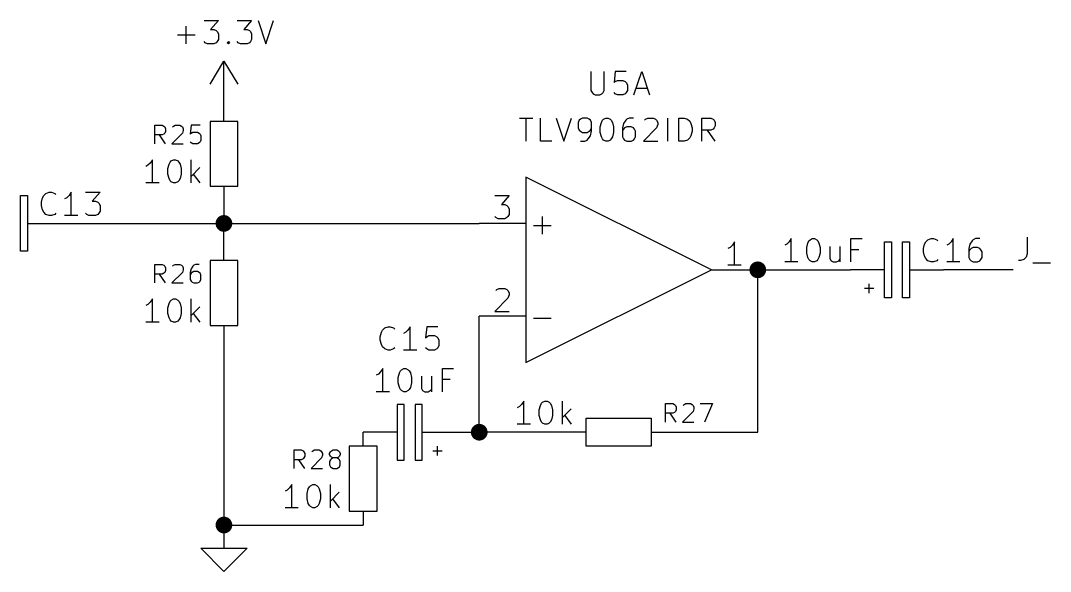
# Model space of a CAD drawing. Header units: inches. Extents: x 0.4 to 16.1, y -11.3 to -0.4.
# Drawn here: x 9.562 to 11.78, y -9.75 to -8.563 of the extents above; entities that cross this region are included whole.
import ezdxf

# ---------------------------------------------------------------- set-up
doc = ezdxf.new("R2010")
doc.units = ezdxf.units.IN
doc.header["$MEASUREMENT"] = 0
for name, color, linetype in [('GREENSIXTYFIVE', 129, 'CONTINUOUS'), ('LIGHTGREEN', 92, 'CONTINUOUS'), ('LIGHTRED', 12, 'CONTINUOUS'), ('RED', 14, 'CONTINUOUS'), ('REDSIX', 19, 'CONTINUOUS'), ('WHITE', 250, 'CONTINUOUS')]:
    doc.layers.add(name, color=color, linetype=linetype)

msp = doc.modelspace()

# ---------------------------------------------------------------- linework, layer by layer
at = {"layer": 'GREENSIXTYFIVE', "linetype": 'CONTINUOUS'}
for p, q in [((9.919, -8.6128), (9.919, -8.5747)), ((9.919, -8.6128), (9.919, -8.5747)), ((9.9571, -8.5628), (9.9881, -8.5628)), ((9.9571, -8.5628), (9.9881, -8.5628)), ((9.9881, -8.5628), (9.9714, -8.5819)), ((9.9881, -8.5628), (9.9714, -8.5819)), ((9.9714, -8.5819), (9.9786, -8.5819)), ((9.9714, -8.5819), (9.9786, -8.5819)), ((9.9786, -8.5819), (9.9833, -8.5842)), ((9.9786, -8.5819), (9.9833, -8.5842)), ((9.9833, -8.5842), (9.9857, -8.5866)), ((9.9833, -8.5842), (9.9857, -8.5866)), ((10.0286, -8.5628), (10.0595, -8.5628)), ((10.0286, -8.5628), (10.0595, -8.5628)), ((10.0595, -8.5628), (10.0429, -8.5819)), ((10.0595, -8.5628), (10.0429, -8.5819)), ((10.0429, -8.5819), (10.05, -8.5819)), ((10.0429, -8.5819), (10.05, -8.5819)), ((10.05, -8.5819), (10.0548, -8.5842)), ((10.05, -8.5819), (10.0548, -8.5842)), ((10.0548, -8.5842), (10.0571, -8.5866)), ((10.0548, -8.5842), (10.0571, -8.5866)), ((10.0738, -8.5628), (10.0905, -8.6128)), ((10.0738, -8.5628), (10.0905, -8.6128)), ((10.0905, -8.6128), (10.1071, -8.5628)), ((10.0905, -8.6128), (10.1071, -8.5628)), ((9.9, -8.5938), (9.9381, -8.5938)), ((9.9, -8.5938), (9.9381, -8.5938)), ((9.9857, -8.5866), (9.9881, -8.5914)), ((9.9857, -8.5866), (9.9881, -8.5914)), ((9.9881, -8.6033), (9.9857, -8.608)), ((9.9881, -8.6033), (9.9857, -8.608)), ((9.9881, -8.5914), (9.9881, -8.6033)), ((9.9881, -8.5914), (9.9881, -8.6033)), ((10.0571, -8.5866), (10.0595, -8.5914)), ((10.0571, -8.5866), (10.0595, -8.5914)), ((10.0595, -8.6033), (10.0571, -8.608)), ((10.0595, -8.6033), (10.0571, -8.608)), ((10.0595, -8.5914), (10.0595, -8.6033)), ((10.0595, -8.5914), (10.0595, -8.6033)), ((9.9595, -8.6104), (9.9571, -8.608)), ((9.9595, -8.6104), (9.9571, -8.608)), ((9.9643, -8.6128), (9.9595, -8.6104)), ((9.9643, -8.6128), (9.9595, -8.6104)), ((9.9786, -8.6128), (9.9643, -8.6128)), ((9.9786, -8.6128), (9.9643, -8.6128)), ((9.9833, -8.6104), (9.9786, -8.6128)), ((9.9833, -8.6104), (9.9786, -8.6128)), ((9.9857, -8.608), (9.9833, -8.6104)), ((9.9857, -8.608), (9.9833, -8.6104)), ((10.0071, -8.6104), (10.0095, -8.608)), ((10.0071, -8.6104), (10.0095, -8.608)), ((10.0095, -8.6128), (10.0071, -8.6104)), ((10.0095, -8.6128), (10.0071, -8.6104)), ((10.0095, -8.608), (10.0119, -8.6104)), ((10.0095, -8.608), (10.0095, -8.6128)), ((10.0095, -8.608), (10.0119, -8.6104)), ((10.0095, -8.608), (10.0095, -8.6128)), ((10.0119, -8.6104), (10.0095, -8.6128)), ((10.0119, -8.6104), (10.0095, -8.6128)), ((10.031, -8.6104), (10.0286, -8.608)), ((10.031, -8.6104), (10.0286, -8.608)), ((10.0357, -8.6128), (10.031, -8.6104)), ((10.0357, -8.6128), (10.031, -8.6104)), ((10.05, -8.6128), (10.0357, -8.6128)), ((10.05, -8.6128), (10.0357, -8.6128)), ((10.0548, -8.6104), (10.05, -8.6128)), ((10.0548, -8.6104), (10.05, -8.6128)), ((10.0571, -8.608), (10.0548, -8.6104)), ((10.0571, -8.608), (10.0548, -8.6104)), ((10.7905, -8.6728), (10.7905, -8.7133)), ((10.819, -8.7133), (10.819, -8.6728)), ((10.8429, -8.6728), (10.8405, -8.6966)), ((10.8667, -8.6728), (10.8429, -8.6728)), ((10.8833, -8.7228), (10.9, -8.6728)), ((10.9, -8.6728), (10.9167, -8.7228)), ((10.8405, -8.6966), (10.8429, -8.6942)), ((10.8429, -8.6942), (10.8476, -8.6919)), ((10.8476, -8.6919), (10.8595, -8.6919)), ((10.8595, -8.6919), (10.8643, -8.6942)), ((10.8643, -8.6942), (10.8667, -8.6966)), ((10.7905, -8.7133), (10.7929, -8.718)), ((10.8167, -8.718), (10.819, -8.7133)), ((10.8667, -8.6966), (10.869, -8.7014)), ((10.869, -8.7133), (10.8667, -8.718)), ((10.869, -8.7014), (10.869, -8.7133)), ((10.8881, -8.7085), (10.9119, -8.7085)), ((10.7929, -8.718), (10.7952, -8.7204)), ((10.7952, -8.7204), (10.8, -8.7228)), ((10.8, -8.7228), (10.8095, -8.7228)), ((10.8095, -8.7228), (10.8143, -8.7204)), ((10.8143, -8.7204), (10.8167, -8.718)), ((10.8429, -8.7204), (10.8405, -8.718)), ((10.8476, -8.7228), (10.8429, -8.7204)), ((10.8595, -8.7228), (10.8476, -8.7228)), ((10.8643, -8.7204), (10.8595, -8.7228)), ((10.8667, -8.718), (10.8643, -8.7204)), ((10.6369, -8.7728), (10.6655, -8.7728)), ((10.6512, -8.8228), (10.6512, -8.7728)), ((10.6821, -8.8228), (10.6821, -8.7728)), ((10.7155, -8.7728), (10.7321, -8.8228)), ((10.7321, -8.8228), (10.7488, -8.7728)), ((10.7655, -8.7776), (10.7631, -8.7823)), ((10.7631, -8.7823), (10.7631, -8.7942)), ((10.7679, -8.7752), (10.7655, -8.7776)), ((10.7726, -8.7728), (10.7679, -8.7752)), ((10.7821, -8.7728), (10.7726, -8.7728)), ((10.7869, -8.7752), (10.7821, -8.7728)), ((10.7893, -8.7776), (10.7869, -8.7752)), ((10.7917, -8.7823), (10.7893, -8.7776)), ((10.7917, -8.8014), (10.7917, -8.7823)), ((10.8107, -8.7919), (10.8131, -8.7823)), ((10.8131, -8.7823), (10.8155, -8.7776)), ((10.8155, -8.7776), (10.8179, -8.7752)), ((10.8179, -8.7752), (10.8226, -8.7728)), ((10.8226, -8.7728), (10.8274, -8.7728)), ((10.8274, -8.7728), (10.8321, -8.7752)), ((10.8321, -8.7752), (10.8345, -8.7776)), ((10.8345, -8.7776), (10.8369, -8.7823)), ((10.8369, -8.7823), (10.8393, -8.7919)), ((10.8655, -8.7776), (10.8607, -8.7847)), ((10.8679, -8.7752), (10.8655, -8.7776)), ((10.8726, -8.7728), (10.8679, -8.7752)), ((10.8821, -8.7728), (10.8726, -8.7728)), ((10.906, -8.7776), (10.9083, -8.7752)), ((10.9083, -8.7752), (10.9131, -8.7728)), ((10.9131, -8.7728), (10.925, -8.7728)), ((10.925, -8.7728), (10.9298, -8.7752)), ((10.9298, -8.7752), (10.9321, -8.7776)), ((10.9321, -8.7776), (10.9345, -8.7823)), ((10.9345, -8.7823), (10.9345, -8.7871)), ((10.9559, -8.8228), (10.9559, -8.7728)), ((10.9798, -8.8228), (10.9798, -8.7728)), ((10.9798, -8.7728), (10.9917, -8.7728)), ((10.9917, -8.7728), (10.9988, -8.7752)), ((10.9988, -8.7752), (11.0036, -8.7799)), ((11.0036, -8.7799), (11.006, -8.7847)), ((11.0298, -8.8228), (11.0298, -8.7728)), ((11.0298, -8.7728), (11.0488, -8.7728)), ((11.0488, -8.7728), (11.0536, -8.7752)), ((11.0536, -8.7752), (11.056, -8.7776)), ((11.056, -8.7776), (11.0583, -8.7823)), ((11.0583, -8.7823), (11.0583, -8.7895)), ((9.8514, -8.8282), (9.8514, -8.7882)), ((9.8514, -8.7882), (9.8667, -8.7882)), ((9.8514, -8.8282), (9.8514, -8.7882)), ((9.8514, -8.7882), (9.8667, -8.7882)), ((9.8667, -8.7882), (9.8705, -8.7901)), ((9.8667, -8.7882), (9.8705, -8.7901)), ((9.8705, -8.7901), (9.8724, -8.7921)), ((9.8705, -8.7901), (9.8724, -8.7921)), ((9.8724, -8.8054), (9.8705, -8.8073)), ((9.8724, -8.8054), (9.8705, -8.8073)), ((9.8724, -8.7921), (9.8743, -8.7959)), ((9.8724, -8.7921), (9.8743, -8.7959)), ((9.8743, -8.8016), (9.8724, -8.8054)), ((9.8743, -8.8016), (9.8724, -8.8054)), ((9.8743, -8.7959), (9.8743, -8.8016)), ((9.8743, -8.7959), (9.8743, -8.8016)), ((9.9105, -8.8054), (9.8876, -8.8282)), ((9.9105, -8.8054), (9.8876, -8.8282)), ((9.8895, -8.7921), (9.8914, -8.7901)), ((9.8895, -8.7921), (9.8914, -8.7901)), ((9.8914, -8.7901), (9.8952, -8.7882)), ((9.8914, -8.7901), (9.8952, -8.7882)), ((9.8952, -8.7882), (9.9048, -8.7882)), ((9.8952, -8.7882), (9.9048, -8.7882)), ((9.9048, -8.7882), (9.9086, -8.7901)), ((9.9048, -8.7882), (9.9086, -8.7901)), ((9.9086, -8.7901), (9.9105, -8.7921)), ((9.9086, -8.7901), (9.9105, -8.7921)), ((9.9105, -8.7921), (9.9124, -8.7959)), ((9.9105, -8.7921), (9.9124, -8.7959)), ((9.9124, -8.7997), (9.9105, -8.8054)), ((9.9124, -8.7997), (9.9105, -8.8054)), ((9.9124, -8.7959), (9.9124, -8.7997)), ((9.9124, -8.7959), (9.9124, -8.7997)), ((9.9295, -8.7882), (9.9276, -8.8073)), ((9.9295, -8.7882), (9.9276, -8.8073)), ((9.9276, -8.8073), (9.9295, -8.8054)), ((9.9276, -8.8073), (9.9295, -8.8054)), ((9.9486, -8.7882), (9.9295, -8.7882)), ((9.9486, -8.7882), (9.9295, -8.7882)), ((9.9295, -8.8054), (9.9333, -8.8035)), ((9.9295, -8.8054), (9.9333, -8.8035)), ((9.9333, -8.8035), (9.9429, -8.8035)), ((9.9333, -8.8035), (9.9429, -8.8035)), ((9.9429, -8.8035), (9.9467, -8.8054)), ((9.9429, -8.8035), (9.9467, -8.8054)), ((9.9467, -8.8054), (9.9486, -8.8073)), ((9.9467, -8.8054), (9.9486, -8.8073)), ((10.7631, -8.7942), (10.7655, -8.799)), ((10.7655, -8.799), (10.7679, -8.8014)), ((10.7679, -8.8014), (10.7726, -8.8038)), ((10.7726, -8.8038), (10.7821, -8.8038)), ((10.7821, -8.8038), (10.7869, -8.8014)), ((10.7869, -8.8014), (10.7893, -8.799)), ((10.7893, -8.799), (10.7917, -8.7942)), ((10.7893, -8.8109), (10.7917, -8.8014)), ((10.8107, -8.8038), (10.8107, -8.7919)), ((10.8131, -8.8133), (10.8107, -8.8038)), ((10.8393, -8.8038), (10.8369, -8.8133)), ((10.8393, -8.7919), (10.8393, -8.8038)), ((10.8607, -8.7847), (10.8583, -8.7942)), ((10.8583, -8.7942), (10.8583, -8.8133)), ((10.8607, -8.7966), (10.8583, -8.8014)), ((10.8631, -8.7942), (10.8607, -8.7966)), ((10.8679, -8.7919), (10.8631, -8.7942)), ((10.8774, -8.7919), (10.8679, -8.7919)), ((10.8821, -8.7942), (10.8774, -8.7919)), ((10.8845, -8.7966), (10.8821, -8.7942)), ((10.8869, -8.8014), (10.8845, -8.7966)), ((10.8869, -8.8133), (10.8869, -8.8014)), ((10.9321, -8.7942), (10.9036, -8.8228)), ((10.9345, -8.7871), (10.9321, -8.7942)), ((11.006, -8.7847), (11.0083, -8.7942)), ((11.0083, -8.8014), (11.006, -8.8109)), ((11.0083, -8.7942), (11.0083, -8.8014)), ((11.0488, -8.799), (11.0298, -8.799)), ((11.0583, -8.8228), (11.0417, -8.799)), ((11.0536, -8.7966), (11.0488, -8.799)), ((11.056, -8.7942), (11.0536, -8.7966)), ((11.0583, -8.7895), (11.056, -8.7942)), ((9.8667, -8.8092), (9.8514, -8.8092)), ((9.8667, -8.8092), (9.8514, -8.8092)), ((9.8743, -8.8282), (9.861, -8.8092)), ((9.8743, -8.8282), (9.861, -8.8092)), ((9.8705, -8.8073), (9.8667, -8.8092)), ((9.8705, -8.8073), (9.8667, -8.8092)), ((9.8876, -8.8282), (9.9124, -8.8282)), ((9.8876, -8.8282), (9.9124, -8.8282)), ((9.9295, -8.8263), (9.9276, -8.8244)), ((9.9295, -8.8263), (9.9276, -8.8244)), ((9.9333, -8.8282), (9.9295, -8.8263)), ((9.9333, -8.8282), (9.9295, -8.8263)), ((9.9429, -8.8282), (9.9333, -8.8282)), ((9.9429, -8.8282), (9.9333, -8.8282)), ((9.9467, -8.8263), (9.9429, -8.8282)), ((9.9467, -8.8263), (9.9429, -8.8282)), ((9.9486, -8.8244), (9.9467, -8.8263)), ((9.9486, -8.8244), (9.9467, -8.8263)), ((9.9486, -8.8073), (9.9505, -8.8111)), ((9.9486, -8.8073), (9.9505, -8.8111)), ((9.9505, -8.8206), (9.9486, -8.8244)), ((9.9505, -8.8206), (9.9486, -8.8244)), ((9.9505, -8.8111), (9.9505, -8.8206)), ((9.9505, -8.8111), (9.9505, -8.8206)), ((10.706, -8.8228), (10.6821, -8.8228)), ((10.7679, -8.8228), (10.7774, -8.8228)), ((10.7774, -8.8228), (10.7821, -8.8204)), ((10.7821, -8.8204), (10.7845, -8.818)), ((10.7845, -8.818), (10.7893, -8.8109)), ((10.8155, -8.818), (10.8131, -8.8133)), ((10.8179, -8.8204), (10.8155, -8.818)), ((10.8226, -8.8228), (10.8179, -8.8204)), ((10.8274, -8.8228), (10.8226, -8.8228)), ((10.8321, -8.8204), (10.8274, -8.8228)), ((10.8345, -8.818), (10.8321, -8.8204)), ((10.8369, -8.8133), (10.8345, -8.818)), ((10.8583, -8.8133), (10.8607, -8.818)), ((10.8607, -8.818), (10.8631, -8.8204)), ((10.8631, -8.8204), (10.8679, -8.8228)), ((10.8679, -8.8228), (10.8774, -8.8228)), ((10.8774, -8.8228), (10.8821, -8.8204)), ((10.8821, -8.8204), (10.8845, -8.818)), ((10.8845, -8.818), (10.8869, -8.8133)), ((10.9036, -8.8228), (10.9345, -8.8228)), ((10.9917, -8.8228), (10.9798, -8.8228)), ((10.9988, -8.8204), (10.9917, -8.8228)), ((11.0036, -8.8157), (10.9988, -8.8204)), ((11.006, -8.8109), (11.0036, -8.8157)), ((9.8412, -8.8699), (9.8364, -8.8747)), ((9.8412, -8.8699), (9.8364, -8.8747)), ((9.846, -8.8628), (9.8412, -8.8699)), ((9.846, -8.8628), (9.8412, -8.8699)), ((9.846, -8.9128), (9.846, -8.8628)), ((9.846, -8.9128), (9.846, -8.8628)), ((9.8793, -8.8819), (9.8817, -8.8723)), ((9.8793, -8.8819), (9.8817, -8.8723)), ((9.8817, -8.8723), (9.884, -8.8676)), ((9.8817, -8.8723), (9.884, -8.8676)), ((9.884, -8.8676), (9.8864, -8.8652)), ((9.884, -8.8676), (9.8864, -8.8652)), ((9.8864, -8.8652), (9.8912, -8.8628)), ((9.8864, -8.8652), (9.8912, -8.8628)), ((9.8912, -8.8628), (9.896, -8.8628)), ((9.8912, -8.8628), (9.896, -8.8628)), ((9.896, -8.8628), (9.9007, -8.8652)), ((9.896, -8.8628), (9.9007, -8.8652)), ((9.9007, -8.8652), (9.9031, -8.8676)), ((9.9007, -8.8652), (9.9031, -8.8676)), ((9.9031, -8.8676), (9.9055, -8.8723)), ((9.9031, -8.8676), (9.9055, -8.8723)), ((9.9055, -8.8723), (9.9079, -8.8819)), ((9.9055, -8.8723), (9.9079, -8.8819)), ((9.9293, -8.9128), (9.9293, -8.8628)), ((9.9293, -8.9128), (9.9293, -8.8628)), ((9.8364, -8.8747), (9.8317, -8.8771)), ((9.8364, -8.8747), (9.8317, -8.8771)), ((9.8793, -8.8938), (9.8793, -8.8819)), ((9.8793, -8.8938), (9.8793, -8.8819)), ((9.8817, -8.9033), (9.8793, -8.8938)), ((9.8817, -8.9033), (9.8793, -8.8938)), ((9.9079, -8.8938), (9.9055, -8.9033)), ((9.9079, -8.8938), (9.9055, -8.9033)), ((9.9079, -8.8819), (9.9079, -8.8938)), ((9.9079, -8.8819), (9.9079, -8.8938)), ((9.9483, -8.8795), (9.9293, -8.8985)), ((9.9483, -8.8795), (9.9293, -8.8985)), ((9.934, -8.8938), (9.9483, -8.9128)), ((9.934, -8.8938), (9.9483, -8.9128)), ((9.8602, -8.9128), (9.8317, -8.9128)), ((9.8602, -8.9128), (9.8317, -8.9128)), ((9.884, -8.908), (9.8817, -8.9033)), ((9.884, -8.908), (9.8817, -8.9033)), ((9.8864, -8.9104), (9.884, -8.908)), ((9.8864, -8.9104), (9.884, -8.908)), ((9.8912, -8.9128), (9.8864, -8.9104)), ((9.8912, -8.9128), (9.8864, -8.9104)), ((9.896, -8.9128), (9.8912, -8.9128)), ((9.896, -8.9128), (9.8912, -8.9128)), ((9.9007, -8.9104), (9.896, -8.9128)), ((9.9007, -8.9104), (9.896, -8.9128)), ((9.9031, -8.908), (9.9007, -8.9104)), ((9.9031, -8.908), (9.9007, -8.9104)), ((9.9055, -8.9033), (9.9031, -8.908)), ((9.9055, -8.9033), (9.9031, -8.908)), ((9.6117, -8.9399), (9.6164, -8.9352)), ((9.6164, -8.9352), (9.6236, -8.9328)), ((9.6236, -8.9328), (9.6283, -8.9328)), ((9.6283, -8.9328), (9.6355, -8.9352)), ((9.6355, -8.9352), (9.6379, -8.9376)), ((9.6712, -8.9328), (9.6664, -8.9399)), ((9.6712, -8.9828), (9.6712, -8.9328)), ((9.7021, -8.9328), (9.7331, -8.9328)), ((9.7331, -8.9328), (9.7164, -8.9518)), ((9.6069, -8.9542), (9.6093, -8.9447)), ((9.6069, -8.9614), (9.6069, -8.9542)), ((9.6093, -8.9709), (9.6069, -8.9614)), ((9.6093, -8.9447), (9.6117, -8.9399)), ((9.6617, -8.9447), (9.6569, -8.9471)), ((9.6664, -8.9399), (9.6617, -8.9447)), ((9.7164, -8.9518), (9.7236, -8.9518)), ((9.7236, -8.9518), (9.7283, -8.9542)), ((9.7283, -8.9542), (9.7307, -8.9566)), ((9.7307, -8.9566), (9.7331, -8.9614)), ((9.7331, -8.9614), (9.7331, -8.9733)), ((9.6117, -8.9757), (9.6093, -8.9709)), ((9.6164, -8.9804), (9.6117, -8.9757)), ((9.6236, -8.9828), (9.6164, -8.9804)), ((9.6283, -8.9828), (9.6236, -8.9828)), ((9.6355, -8.9804), (9.6283, -8.9828)), ((9.6379, -8.978), (9.6355, -8.9804)), ((9.6855, -8.9828), (9.6569, -8.9828)), ((9.7045, -8.9804), (9.7021, -8.978)), ((9.7093, -8.9828), (9.7045, -8.9804)), ((9.7236, -8.9828), (9.7093, -8.9828)), ((9.7283, -8.9804), (9.7236, -8.9828)), ((9.7307, -8.978), (9.7283, -8.9804)), ((9.7331, -8.9733), (9.7307, -8.978)), ((10.6669, -9.0041), (10.705, -9.0041)), ((10.6859, -9.0231), (10.6859, -8.985)), ((11.2126, -9.0447), (11.2079, -9.0471)), ((11.2174, -9.0399), (11.2126, -9.0447)), ((11.2221, -9.0328), (11.2174, -9.0399)), ((11.2221, -9.0828), (11.2221, -9.0328)), ((11.2555, -9.0518), (11.2579, -9.0423)), ((11.2579, -9.0423), (11.2602, -9.0376)), ((11.2602, -9.0376), (11.2626, -9.0352)), ((11.2626, -9.0352), (11.2674, -9.0328)), ((11.2674, -9.0328), (11.2721, -9.0328)), ((11.2721, -9.0328), (11.2769, -9.0352)), ((11.2769, -9.0352), (11.2793, -9.0376)), ((11.2793, -9.0376), (11.2817, -9.0423)), ((11.2817, -9.0423), (11.284, -9.0518)), ((11.3055, -9.0495), (11.3055, -9.0757)), ((11.3269, -9.0495), (11.3269, -9.0828)), ((11.3507, -9.0828), (11.3507, -9.0328)), ((11.3507, -9.0328), (11.3745, -9.0328)), ((11.5069, -9.0542), (11.5093, -9.0447)), ((11.5093, -9.0447), (11.5117, -9.0399)), ((11.5117, -9.0399), (11.5164, -9.0352)), ((11.5164, -9.0352), (11.5236, -9.0328)), ((11.5236, -9.0328), (11.5283, -9.0328)), ((11.5283, -9.0328), (11.5355, -9.0352)), ((11.5355, -9.0352), (11.5379, -9.0376)), ((11.5617, -9.0447), (11.5569, -9.0471)), ((11.5664, -9.0399), (11.5617, -9.0447)), ((11.5712, -9.0328), (11.5664, -9.0399)), ((11.5712, -9.0828), (11.5712, -9.0328)), ((11.6069, -9.0447), (11.6045, -9.0542)), ((11.6117, -9.0376), (11.6069, -9.0447)), ((11.614, -9.0352), (11.6117, -9.0376)), ((11.6188, -9.0328), (11.614, -9.0352)), ((11.6283, -9.0328), (11.6188, -9.0328)), ((11.2555, -9.0638), (11.2555, -9.0518)), ((11.2579, -9.0733), (11.2555, -9.0638)), ((11.284, -9.0638), (11.2817, -9.0733)), ((11.284, -9.0518), (11.284, -9.0638)), ((11.3674, -9.0566), (11.3507, -9.0566)), ((11.5069, -9.0614), (11.5069, -9.0542)), ((11.5093, -9.0709), (11.5069, -9.0614)), ((11.5117, -9.0757), (11.5093, -9.0709)), ((11.6045, -9.0542), (11.6045, -9.0733)), ((11.6069, -9.0566), (11.6045, -9.0614)), ((11.6093, -9.0542), (11.6069, -9.0566)), ((11.614, -9.0518), (11.6093, -9.0542)), ((11.6236, -9.0518), (11.614, -9.0518)), ((11.6283, -9.0542), (11.6236, -9.0518)), ((11.6307, -9.0566), (11.6283, -9.0542)), ((11.6331, -9.0614), (11.6307, -9.0566)), ((11.6331, -9.0733), (11.6331, -9.0614)), ((9.8514, -9.1282), (9.8514, -9.0882)), ((9.8514, -9.0882), (9.8667, -9.0882)), ((9.8667, -9.0882), (9.8705, -9.0901)), ((9.8705, -9.0901), (9.8724, -9.0921)), ((9.8724, -9.0921), (9.8743, -9.0959)), ((9.8895, -9.0921), (9.8914, -9.0901)), ((9.8914, -9.0901), (9.8952, -9.0882)), ((9.8952, -9.0882), (9.9048, -9.0882)), ((9.9048, -9.0882), (9.9086, -9.0901)), ((9.9086, -9.0901), (9.9105, -9.0921)), ((9.9105, -9.0921), (9.9124, -9.0959)), ((9.9333, -9.0921), (9.9295, -9.0978)), ((9.9352, -9.0901), (9.9333, -9.0921)), ((9.939, -9.0882), (9.9352, -9.0901)), ((9.9467, -9.0882), (9.939, -9.0882)), ((11.2364, -9.0828), (11.2079, -9.0828)), ((11.2602, -9.078), (11.2579, -9.0733)), ((11.2626, -9.0804), (11.2602, -9.078)), ((11.2674, -9.0828), (11.2626, -9.0804)), ((11.2721, -9.0828), (11.2674, -9.0828)), ((11.2769, -9.0804), (11.2721, -9.0828)), ((11.2793, -9.078), (11.2769, -9.0804)), ((11.2817, -9.0733), (11.2793, -9.078)), ((11.3055, -9.0757), (11.3079, -9.0804)), ((11.3079, -9.0804), (11.3126, -9.0828)), ((11.3126, -9.0828), (11.3198, -9.0828)), ((11.3198, -9.0828), (11.3245, -9.0804)), ((11.3245, -9.0804), (11.3269, -9.078)), ((11.5164, -9.0804), (11.5117, -9.0757)), ((11.5236, -9.0828), (11.5164, -9.0804)), ((11.5283, -9.0828), (11.5236, -9.0828)), ((11.5355, -9.0804), (11.5283, -9.0828)), ((11.5379, -9.078), (11.5355, -9.0804)), ((11.5855, -9.0828), (11.5569, -9.0828)), ((11.6045, -9.0733), (11.6069, -9.078)), ((11.6069, -9.078), (11.6093, -9.0804)), ((11.6093, -9.0804), (11.614, -9.0828)), ((11.614, -9.0828), (11.6236, -9.0828)), ((11.6236, -9.0828), (11.6283, -9.0804)), ((11.6283, -9.0804), (11.6307, -9.078)), ((11.6307, -9.078), (11.6331, -9.0733)), ((9.8667, -9.1092), (9.8514, -9.1092)), ((9.8743, -9.1282), (9.861, -9.1092)), ((9.8705, -9.1073), (9.8667, -9.1092)), ((9.8724, -9.1054), (9.8705, -9.1073)), ((9.8743, -9.1016), (9.8724, -9.1054)), ((9.8743, -9.0959), (9.8743, -9.1016)), ((9.9105, -9.1054), (9.8876, -9.1282)), ((9.9124, -9.0997), (9.9105, -9.1054)), ((9.9124, -9.0959), (9.9124, -9.0997)), ((9.9295, -9.0978), (9.9276, -9.1054)), ((9.9276, -9.1054), (9.9276, -9.1206)), ((9.9295, -9.1073), (9.9276, -9.1111)), ((9.9314, -9.1054), (9.9295, -9.1073)), ((9.9352, -9.1035), (9.9314, -9.1054)), ((9.9429, -9.1035), (9.9352, -9.1035)), ((9.9467, -9.1054), (9.9429, -9.1035)), ((9.9486, -9.1073), (9.9467, -9.1054)), ((9.9505, -9.1111), (9.9486, -9.1073)), ((9.9505, -9.1206), (9.9505, -9.1111)), ((9.8876, -9.1282), (9.9124, -9.1282)), ((9.9276, -9.1206), (9.9295, -9.1244)), ((9.9295, -9.1244), (9.9314, -9.1263)), ((9.9314, -9.1263), (9.9352, -9.1282)), ((9.9352, -9.1282), (9.9429, -9.1282)), ((9.9429, -9.1282), (9.9467, -9.1263)), ((9.9467, -9.1263), (9.9486, -9.1244)), ((9.9486, -9.1244), (9.9505, -9.1206)), ((9.8364, -9.1747), (9.8317, -9.1771)), ((9.8412, -9.1699), (9.8364, -9.1747)), ((9.846, -9.1628), (9.8412, -9.1699)), ((9.846, -9.2128), (9.846, -9.1628)), ((9.8793, -9.1819), (9.8817, -9.1723)), ((9.8793, -9.1938), (9.8793, -9.1819)), ((9.8817, -9.1723), (9.884, -9.1676)), ((9.884, -9.1676), (9.8864, -9.1652)), ((9.8864, -9.1652), (9.8912, -9.1628)), ((9.8912, -9.1628), (9.896, -9.1628)), ((9.896, -9.1628), (9.9007, -9.1652)), ((9.9007, -9.1652), (9.9031, -9.1676)), ((9.9031, -9.1676), (9.9055, -9.1723)), ((9.9055, -9.1723), (9.9079, -9.1819)), ((9.9079, -9.1819), (9.9079, -9.1938)), ((9.9293, -9.2128), (9.9293, -9.1628)), ((9.9483, -9.1795), (9.9293, -9.1985)), ((9.8817, -9.2033), (9.8793, -9.1938)), ((9.884, -9.208), (9.8817, -9.2033)), ((9.9055, -9.2033), (9.9031, -9.208)), ((9.9079, -9.1938), (9.9055, -9.2033)), ((9.934, -9.1938), (9.9483, -9.2128)), ((10.6669, -9.2041), (10.705, -9.2041)), ((9.8602, -9.2128), (9.8317, -9.2128)), ((9.8864, -9.2104), (9.884, -9.208)), ((9.8912, -9.2128), (9.8864, -9.2104)), ((9.896, -9.2128), (9.8912, -9.2128)), ((9.9007, -9.2104), (9.896, -9.2128)), ((9.9031, -9.208), (9.9007, -9.2104)), ((10.3417, -9.2299), (10.3464, -9.2252)), ((10.3417, -9.2299), (10.3464, -9.2252)), ((10.3464, -9.2252), (10.3536, -9.2228)), ((10.3464, -9.2252), (10.3536, -9.2228)), ((10.3536, -9.2228), (10.3583, -9.2228)), ((10.3536, -9.2228), (10.3583, -9.2228)), ((10.3583, -9.2228), (10.3655, -9.2252)), ((10.3583, -9.2228), (10.3655, -9.2252)), ((10.3655, -9.2252), (10.3679, -9.2276)), ((10.3655, -9.2252), (10.3679, -9.2276)), ((10.4012, -9.2228), (10.3964, -9.2299)), ((10.4012, -9.2228), (10.3964, -9.2299)), ((10.4012, -9.2728), (10.4012, -9.2228)), ((10.4012, -9.2728), (10.4012, -9.2228)), ((10.4369, -9.2228), (10.4345, -9.2466)), ((10.4369, -9.2228), (10.4345, -9.2466)), ((10.4607, -9.2228), (10.4369, -9.2228)), ((10.4607, -9.2228), (10.4369, -9.2228)), ((10.3369, -9.2442), (10.3393, -9.2347)), ((10.3369, -9.2442), (10.3393, -9.2347)), ((10.3369, -9.2514), (10.3369, -9.2442)), ((10.3369, -9.2514), (10.3369, -9.2442)), ((10.3393, -9.2347), (10.3417, -9.2299)), ((10.3393, -9.2347), (10.3417, -9.2299)), ((10.3917, -9.2347), (10.3869, -9.2371)), ((10.3917, -9.2347), (10.3869, -9.2371)), ((10.3964, -9.2299), (10.3917, -9.2347)), ((10.3964, -9.2299), (10.3917, -9.2347)), ((10.4345, -9.2466), (10.4369, -9.2442)), ((10.4345, -9.2466), (10.4369, -9.2442)), ((10.4369, -9.2442), (10.4417, -9.2418)), ((10.4369, -9.2442), (10.4417, -9.2418)), ((10.4417, -9.2418), (10.4536, -9.2418)), ((10.4417, -9.2418), (10.4536, -9.2418)), ((10.4536, -9.2418), (10.4583, -9.2442)), ((10.4536, -9.2418), (10.4583, -9.2442)), ((10.4583, -9.2442), (10.4607, -9.2466)), ((10.4583, -9.2442), (10.4607, -9.2466)), ((10.4607, -9.2466), (10.4631, -9.2514)), ((10.4607, -9.2466), (10.4631, -9.2514)), ((10.3393, -9.2609), (10.3369, -9.2514)), ((10.3393, -9.2609), (10.3369, -9.2514)), ((10.3417, -9.2657), (10.3393, -9.2609)), ((10.3417, -9.2657), (10.3393, -9.2609)), ((10.3464, -9.2704), (10.3417, -9.2657)), ((10.3464, -9.2704), (10.3417, -9.2657)), ((10.3536, -9.2728), (10.3464, -9.2704)), ((10.3536, -9.2728), (10.3464, -9.2704)), ((10.3655, -9.2704), (10.3583, -9.2728)), ((10.3655, -9.2704), (10.3583, -9.2728)), ((10.3679, -9.268), (10.3655, -9.2704)), ((10.3679, -9.268), (10.3655, -9.2704)), ((10.4369, -9.2704), (10.4345, -9.268)), ((10.4369, -9.2704), (10.4345, -9.268)), ((10.4417, -9.2728), (10.4369, -9.2704)), ((10.4417, -9.2728), (10.4369, -9.2704)), ((10.4583, -9.2704), (10.4536, -9.2728)), ((10.4583, -9.2704), (10.4536, -9.2728)), ((10.4607, -9.268), (10.4583, -9.2704)), ((10.4607, -9.268), (10.4583, -9.2704)), ((10.4631, -9.2633), (10.4607, -9.268)), ((10.4631, -9.2633), (10.4607, -9.268)), ((10.4631, -9.2514), (10.4631, -9.2633)), ((10.4631, -9.2514), (10.4631, -9.2633)), ((10.3583, -9.2728), (10.3536, -9.2728)), ((10.3583, -9.2728), (10.3536, -9.2728)), ((10.4155, -9.2728), (10.3869, -9.2728)), ((10.4155, -9.2728), (10.3869, -9.2728)), ((10.4536, -9.2728), (10.4417, -9.2728)), ((10.4536, -9.2728), (10.4417, -9.2728)), ((10.3421, -9.3128), (10.3374, -9.3199)), ((10.3421, -9.3128), (10.3374, -9.3199)), ((10.3421, -9.3628), (10.3421, -9.3128)), ((10.3421, -9.3628), (10.3421, -9.3128)), ((10.3802, -9.3176), (10.3826, -9.3152)), ((10.3802, -9.3176), (10.3826, -9.3152)), ((10.3826, -9.3152), (10.3874, -9.3128)), ((10.3826, -9.3152), (10.3874, -9.3128)), ((10.3874, -9.3128), (10.3921, -9.3128)), ((10.3874, -9.3128), (10.3921, -9.3128)), ((10.3921, -9.3128), (10.3969, -9.3152)), ((10.3921, -9.3128), (10.3969, -9.3152)), ((10.3969, -9.3152), (10.3993, -9.3176)), ((10.3969, -9.3152), (10.3993, -9.3176)), ((10.4707, -9.3628), (10.4707, -9.3128)), ((10.4707, -9.3128), (10.4945, -9.3128)), ((10.4707, -9.3628), (10.4707, -9.3128)), ((10.4707, -9.3128), (10.4945, -9.3128)), ((10.3326, -9.3247), (10.3279, -9.3271)), ((10.3326, -9.3247), (10.3279, -9.3271)), ((10.3374, -9.3199), (10.3326, -9.3247)), ((10.3374, -9.3199), (10.3326, -9.3247)), ((10.3755, -9.3318), (10.3779, -9.3223)), ((10.3755, -9.3318), (10.3779, -9.3223)), ((10.3755, -9.3438), (10.3755, -9.3318)), ((10.3755, -9.3438), (10.3755, -9.3318)), ((10.3779, -9.3223), (10.3802, -9.3176)), ((10.3779, -9.3223), (10.3802, -9.3176)), ((10.3993, -9.3176), (10.4017, -9.3223)), ((10.3993, -9.3176), (10.4017, -9.3223)), ((10.4017, -9.3223), (10.404, -9.3318)), ((10.4017, -9.3223), (10.404, -9.3318)), ((10.404, -9.3318), (10.404, -9.3438)), ((10.404, -9.3318), (10.404, -9.3438)), ((10.4255, -9.3295), (10.4255, -9.3557)), ((10.4255, -9.3295), (10.4255, -9.3557)), ((10.4469, -9.3295), (10.4469, -9.3628)), ((10.4469, -9.3295), (10.4469, -9.3628)), ((10.4874, -9.3366), (10.4707, -9.3366)), ((10.4874, -9.3366), (10.4707, -9.3366)), ((10.3779, -9.3533), (10.3755, -9.3438)), ((10.3779, -9.3533), (10.3755, -9.3438)), ((10.3802, -9.358), (10.3779, -9.3533)), ((10.3802, -9.358), (10.3779, -9.3533)), ((10.3826, -9.3604), (10.3802, -9.358)), ((10.3826, -9.3604), (10.3802, -9.358)), ((10.3874, -9.3628), (10.3826, -9.3604)), ((10.3874, -9.3628), (10.3826, -9.3604)), ((10.3969, -9.3604), (10.3921, -9.3628)), ((10.3969, -9.3604), (10.3921, -9.3628)), ((10.3993, -9.358), (10.3969, -9.3604)), ((10.3993, -9.358), (10.3969, -9.3604)), ((10.4017, -9.3533), (10.3993, -9.358)), ((10.4017, -9.3533), (10.3993, -9.358)), ((10.404, -9.3438), (10.4017, -9.3533)), ((10.404, -9.3438), (10.4017, -9.3533)), ((10.4255, -9.3557), (10.4279, -9.3604)), ((10.4255, -9.3557), (10.4279, -9.3604)), ((10.4279, -9.3604), (10.4326, -9.3628)), ((10.4279, -9.3604), (10.4326, -9.3628)), ((10.4398, -9.3628), (10.4445, -9.3604)), ((10.4398, -9.3628), (10.4445, -9.3604)), ((10.4445, -9.3604), (10.4469, -9.358)), ((10.4445, -9.3604), (10.4469, -9.358)), ((10.3564, -9.3628), (10.3279, -9.3628)), ((10.3564, -9.3628), (10.3279, -9.3628)), ((10.3921, -9.3628), (10.3874, -9.3628)), ((10.3921, -9.3628), (10.3874, -9.3628)), ((10.4326, -9.3628), (10.4398, -9.3628)), ((10.4326, -9.3628), (10.4398, -9.3628)), ((10.646, -9.3828), (10.6412, -9.3899)), ((10.646, -9.4328), (10.646, -9.3828)), ((10.6864, -9.3852), (10.6912, -9.3828)), ((10.6912, -9.3828), (10.696, -9.3828)), ((10.696, -9.3828), (10.7007, -9.3852)), ((10.7293, -9.4328), (10.7293, -9.3828)), ((10.6364, -9.3947), (10.6317, -9.3971)), ((10.6412, -9.3899), (10.6364, -9.3947)), ((10.6793, -9.4019), (10.6817, -9.3923)), ((10.6793, -9.4138), (10.6793, -9.4019)), ((10.6817, -9.3923), (10.684, -9.3876)), ((10.684, -9.3876), (10.6864, -9.3852)), ((10.7007, -9.3852), (10.7031, -9.3876)), ((10.7031, -9.3876), (10.7055, -9.3923)), ((10.7055, -9.3923), (10.7079, -9.4019)), ((10.7079, -9.4019), (10.7079, -9.4138)), ((10.7483, -9.3995), (10.7293, -9.4185)), ((10.9514, -9.4282), (10.9514, -9.3882)), ((10.9514, -9.3882), (10.9667, -9.3882)), ((10.9667, -9.3882), (10.9705, -9.3901)), ((10.9705, -9.3901), (10.9724, -9.3921)), ((10.9724, -9.4054), (10.9705, -9.4073)), ((10.9724, -9.3921), (10.9743, -9.3959)), ((10.9743, -9.4016), (10.9724, -9.4054)), ((10.9743, -9.3959), (10.9743, -9.4016)), ((11.0105, -9.4054), (10.9876, -9.4282)), ((10.9895, -9.3921), (10.9914, -9.3901)), ((10.9914, -9.3901), (10.9952, -9.3882)), ((10.9952, -9.3882), (11.0048, -9.3882)), ((11.0048, -9.3882), (11.0086, -9.3901)), ((11.0086, -9.3901), (11.0105, -9.3921)), ((11.0105, -9.3921), (11.0124, -9.3959)), ((11.0124, -9.3997), (11.0105, -9.4054)), ((11.0124, -9.3959), (11.0124, -9.3997)), ((11.0257, -9.3882), (11.0524, -9.3882)), ((11.0524, -9.3882), (11.0352, -9.4282)), ((10.6817, -9.4233), (10.6793, -9.4138)), ((10.684, -9.428), (10.6817, -9.4233)), ((10.7055, -9.4233), (10.7031, -9.428)), ((10.7079, -9.4138), (10.7055, -9.4233)), ((10.734, -9.4138), (10.7483, -9.4328)), ((10.9667, -9.4092), (10.9514, -9.4092)), ((10.9743, -9.4282), (10.961, -9.4092)), ((10.9705, -9.4073), (10.9667, -9.4092)), ((10.6602, -9.4328), (10.6317, -9.4328)), ((10.6864, -9.4304), (10.684, -9.428)), ((10.6912, -9.4328), (10.6864, -9.4304)), ((10.696, -9.4328), (10.6912, -9.4328)), ((10.7007, -9.4304), (10.696, -9.4328)), ((10.7031, -9.428), (10.7007, -9.4304)), ((10.9876, -9.4282), (11.0124, -9.4282)), ((10.1514, -9.5282), (10.1514, -9.4882)), ((10.1514, -9.4882), (10.1667, -9.4882)), ((10.1514, -9.5282), (10.1514, -9.4882)), ((10.1514, -9.4882), (10.1667, -9.4882)), ((10.1667, -9.4882), (10.1705, -9.4901)), ((10.1667, -9.4882), (10.1705, -9.4901)), ((10.1705, -9.4901), (10.1724, -9.4921)), ((10.1705, -9.4901), (10.1724, -9.4921)), ((10.1724, -9.4921), (10.1743, -9.4959)), ((10.1724, -9.4921), (10.1743, -9.4959)), ((10.1895, -9.4921), (10.1914, -9.4901)), ((10.1895, -9.4921), (10.1914, -9.4901)), ((10.1914, -9.4901), (10.1952, -9.4882)), ((10.1914, -9.4901), (10.1952, -9.4882)), ((10.1952, -9.4882), (10.2048, -9.4882)), ((10.1952, -9.4882), (10.2048, -9.4882)), ((10.2048, -9.4882), (10.2086, -9.4901)), ((10.2048, -9.4882), (10.2086, -9.4901)), ((10.2086, -9.4901), (10.2105, -9.4921)), ((10.2086, -9.4901), (10.2105, -9.4921)), ((10.2105, -9.4921), (10.2124, -9.4959)), ((10.2105, -9.4921), (10.2124, -9.4959)), ((10.2276, -9.4959), (10.2295, -9.4921)), ((10.2276, -9.4959), (10.2295, -9.4921)), ((10.2295, -9.4921), (10.2314, -9.4901)), ((10.2295, -9.4921), (10.2314, -9.4901)), ((10.2314, -9.4901), (10.2352, -9.4882)), ((10.2314, -9.4901), (10.2352, -9.4882)), ((10.2352, -9.4882), (10.2429, -9.4882)), ((10.2352, -9.4882), (10.2429, -9.4882)), ((10.2429, -9.4882), (10.2467, -9.4901)), ((10.2429, -9.4882), (10.2467, -9.4901)), ((10.2467, -9.4901), (10.2486, -9.4921)), ((10.2467, -9.4901), (10.2486, -9.4921)), ((10.2486, -9.4921), (10.2505, -9.4959)), ((10.2486, -9.4921), (10.2505, -9.4959)), ((10.1667, -9.5092), (10.1514, -9.5092)), ((10.1667, -9.5092), (10.1514, -9.5092)), ((10.1743, -9.5282), (10.161, -9.5092)), ((10.1743, -9.5282), (10.161, -9.5092)), ((10.1705, -9.5073), (10.1667, -9.5092)), ((10.1705, -9.5073), (10.1667, -9.5092)), ((10.1724, -9.5054), (10.1705, -9.5073)), ((10.1724, -9.5054), (10.1705, -9.5073)), ((10.1743, -9.5016), (10.1724, -9.5054)), ((10.1743, -9.5016), (10.1724, -9.5054)), ((10.1743, -9.4959), (10.1743, -9.5016)), ((10.1743, -9.4959), (10.1743, -9.5016)), ((10.2105, -9.5054), (10.1876, -9.5282)), ((10.2105, -9.5054), (10.1876, -9.5282)), ((10.2124, -9.4997), (10.2105, -9.5054)), ((10.2124, -9.4997), (10.2105, -9.5054)), ((10.2124, -9.4959), (10.2124, -9.4997)), ((10.2124, -9.4959), (10.2124, -9.4997)), ((10.2276, -9.4978), (10.2276, -9.4959)), ((10.2276, -9.4978), (10.2276, -9.4959)), ((10.2295, -9.5016), (10.2276, -9.4978)), ((10.2295, -9.5016), (10.2276, -9.4978)), ((10.2295, -9.5092), (10.2276, -9.513)), ((10.2295, -9.5092), (10.2276, -9.513)), ((10.2276, -9.513), (10.2276, -9.5206)), ((10.2276, -9.513), (10.2276, -9.5206)), ((10.2314, -9.5035), (10.2295, -9.5016)), ((10.2314, -9.5035), (10.2295, -9.5016)), ((10.2314, -9.5073), (10.2295, -9.5092)), ((10.2314, -9.5073), (10.2295, -9.5092)), ((10.2352, -9.5054), (10.2314, -9.5035)), ((10.2352, -9.5054), (10.2314, -9.5035)), ((10.2352, -9.5054), (10.2314, -9.5073)), ((10.2352, -9.5054), (10.2314, -9.5073)), ((10.2429, -9.5054), (10.2352, -9.5054)), ((10.2429, -9.5054), (10.2352, -9.5054)), ((10.2467, -9.5035), (10.2429, -9.5054)), ((10.2467, -9.5035), (10.2429, -9.5054)), ((10.2467, -9.5073), (10.2429, -9.5054)), ((10.2467, -9.5073), (10.2429, -9.5054)), ((10.2486, -9.5016), (10.2467, -9.5035)), ((10.2486, -9.5016), (10.2467, -9.5035)), ((10.2486, -9.5092), (10.2467, -9.5073)), ((10.2486, -9.5092), (10.2467, -9.5073)), ((10.2505, -9.4978), (10.2486, -9.5016)), ((10.2505, -9.4978), (10.2486, -9.5016)), ((10.2505, -9.513), (10.2486, -9.5092)), ((10.2505, -9.513), (10.2486, -9.5092)), ((10.2505, -9.4959), (10.2505, -9.4978)), ((10.2505, -9.4959), (10.2505, -9.4978)), ((10.2505, -9.5206), (10.2505, -9.513)), ((10.2505, -9.5206), (10.2505, -9.513)), ((10.1876, -9.5282), (10.2124, -9.5282)), ((10.1876, -9.5282), (10.2124, -9.5282)), ((10.2276, -9.5206), (10.2295, -9.5244)), ((10.2276, -9.5206), (10.2295, -9.5244)), ((10.2295, -9.5244), (10.2314, -9.5263)), ((10.2295, -9.5244), (10.2314, -9.5263)), ((10.2314, -9.5263), (10.2352, -9.5282)), ((10.2314, -9.5263), (10.2352, -9.5282)), ((10.2352, -9.5282), (10.2429, -9.5282)), ((10.2352, -9.5282), (10.2429, -9.5282)), ((10.2429, -9.5282), (10.2467, -9.5263)), ((10.2429, -9.5282), (10.2467, -9.5263)), ((10.2467, -9.5263), (10.2486, -9.5244)), ((10.2467, -9.5263), (10.2486, -9.5244)), ((10.2486, -9.5244), (10.2505, -9.5206)), ((10.2486, -9.5244), (10.2505, -9.5206)), ((10.1364, -9.5747), (10.1317, -9.5771)), ((10.1364, -9.5747), (10.1317, -9.5771)), ((10.1412, -9.5699), (10.1364, -9.5747)), ((10.1412, -9.5699), (10.1364, -9.5747)), ((10.146, -9.5628), (10.1412, -9.5699)), ((10.146, -9.5628), (10.1412, -9.5699)), ((10.146, -9.6128), (10.146, -9.5628)), ((10.146, -9.6128), (10.146, -9.5628)), ((10.1793, -9.5819), (10.1817, -9.5723)), ((10.1793, -9.5819), (10.1817, -9.5723)), ((10.1793, -9.5938), (10.1793, -9.5819)), ((10.1793, -9.5938), (10.1793, -9.5819)), ((10.1817, -9.5723), (10.184, -9.5676)), ((10.1817, -9.5723), (10.184, -9.5676)), ((10.184, -9.5676), (10.1864, -9.5652)), ((10.184, -9.5676), (10.1864, -9.5652)), ((10.1864, -9.5652), (10.1912, -9.5628)), ((10.1864, -9.5652), (10.1912, -9.5628)), ((10.1912, -9.5628), (10.196, -9.5628)), ((10.1912, -9.5628), (10.196, -9.5628)), ((10.196, -9.5628), (10.2007, -9.5652)), ((10.196, -9.5628), (10.2007, -9.5652)), ((10.2007, -9.5652), (10.2031, -9.5676)), ((10.2007, -9.5652), (10.2031, -9.5676)), ((10.2031, -9.5676), (10.2055, -9.5723)), ((10.2031, -9.5676), (10.2055, -9.5723)), ((10.2055, -9.5723), (10.2079, -9.5819)), ((10.2055, -9.5723), (10.2079, -9.5819)), ((10.2079, -9.5819), (10.2079, -9.5938)), ((10.2079, -9.5819), (10.2079, -9.5938)), ((10.2293, -9.6128), (10.2293, -9.5628)), ((10.2293, -9.6128), (10.2293, -9.5628)), ((10.2483, -9.5795), (10.2293, -9.5985)), ((10.2483, -9.5795), (10.2293, -9.5985)), ((10.1817, -9.6033), (10.1793, -9.5938)), ((10.1817, -9.6033), (10.1793, -9.5938)), ((10.184, -9.608), (10.1817, -9.6033)), ((10.184, -9.608), (10.1817, -9.6033)), ((10.2055, -9.6033), (10.2031, -9.608)), ((10.2055, -9.6033), (10.2031, -9.608)), ((10.2079, -9.5938), (10.2055, -9.6033)), ((10.2079, -9.5938), (10.2055, -9.6033)), ((10.234, -9.5938), (10.2483, -9.6128)), ((10.234, -9.5938), (10.2483, -9.6128)), ((10.1602, -9.6128), (10.1317, -9.6128)), ((10.1602, -9.6128), (10.1317, -9.6128)), ((10.1864, -9.6104), (10.184, -9.608)), ((10.1864, -9.6104), (10.184, -9.608)), ((10.1912, -9.6128), (10.1864, -9.6104)), ((10.1912, -9.6128), (10.1864, -9.6104)), ((10.196, -9.6128), (10.1912, -9.6128)), ((10.196, -9.6128), (10.1912, -9.6128)), ((10.2007, -9.6104), (10.196, -9.6128)), ((10.2007, -9.6104), (10.196, -9.6128)), ((10.2031, -9.608), (10.2007, -9.6104)), ((10.2031, -9.608), (10.2007, -9.6104))]:
    msp.add_line(p, q, dxfattribs=at)
at = {"layer": 'LIGHTGREEN', "linetype": 'CONTINUOUS'}
for p, q in [((10, -8.95), (10, -9)), ((9.65, -9), (10.55, -9)), ((10, -9.05), (10, -9)), ((11.15, -9.45), (11.15, -9.1)), ((11.15, -9.1), (11.35, -9.1)), ((11.7, -9.1), (11.55, -9.1)), ((10.55, -9.45), (10.55, -9.2)), ((10, -9.25), (10, -9.65)), ((10.5, -9.45), (10.55, -9.45)), ((10.75, -9.45), (10.55, -9.45)), ((10.95, -9.45), (11.15, -9.45)), ((10, -9.65), (10.3, -9.65))]:
    msp.add_line(p, q, dxfattribs=at)
at = {"layer": 'LIGHTGREEN', "const_width": 0.018}
for points in [[(9.991, -9, 1), (10.009, -9, 1)], [(11.141, -9.1, 1), (11.159, -9.1, 1)], [(10.541, -9.45, 1), (10.559, -9.45, 1)], [(9.991, -9.65, 1), (10.009, -9.65, 1)]]:
    msp.add_lwpolyline(points, format="xyb", close=True, dxfattribs=at)
at = {"layer": 'LIGHTRED', "linetype": 'CONTINUOUS'}
for p, q in [((10.5833, -8.9399), (10.6143, -8.9399)), ((10.6143, -8.9399), (10.5976, -8.9589)), ((10.5976, -8.9589), (10.6048, -8.9589)), ((10.6048, -8.9589), (10.6095, -8.9613)), ((10.6095, -8.9613), (10.6119, -8.9637)), ((10.6119, -8.9637), (10.6143, -8.9684)), ((10.6143, -8.9804), (10.6119, -8.9851)), ((10.6143, -8.9684), (10.6143, -8.9804)), ((10.5857, -8.9875), (10.5833, -8.9851)), ((10.5905, -8.9899), (10.5857, -8.9875)), ((10.6048, -8.9899), (10.5905, -8.9899)), ((10.6095, -8.9875), (10.6048, -8.9899)), ((10.6119, -8.9851), (10.6095, -8.9875)), ((11.0952, -9.047), (11.0905, -9.0518)), ((11.1, -9.0399), (11.0952, -9.047)), ((11.1, -9.0899), (11.1, -9.0399)), ((11.0905, -9.0518), (11.0857, -9.0542)), ((11.1143, -9.0899), (11.0857, -9.0899)), ((10.6119, -9.1613), (10.5833, -9.1899)), ((10.5857, -9.1446), (10.5881, -9.1423)), ((10.5881, -9.1423), (10.5929, -9.1399)), ((10.5929, -9.1399), (10.6048, -9.1399)), ((10.6048, -9.1399), (10.6095, -9.1423)), ((10.6095, -9.1423), (10.6119, -9.1446)), ((10.6119, -9.1446), (10.6143, -9.1494)), ((10.6143, -9.1542), (10.6119, -9.1613)), ((10.6143, -9.1494), (10.6143, -9.1542)), ((10.5833, -9.1899), (10.6143, -9.1899))]:
    msp.add_line(p, q, dxfattribs=at)
at = {"layer": 'RED', "linetype": 'CONTINUOUS'}
for p, q in [((9.97, -8.7), (10, -8.65)), ((10, -8.65), (10.03, -8.7)), ((10, -8.75), (10, -8.65)), ((10, -8.78), (10, -8.75)), ((10, -8.78), (10, -8.75)), ((9.97, -8.78), (9.97, -8.92)), ((10.03, -8.78), (9.97, -8.78)), ((10.03, -8.92), (10.03, -8.78)), ((11.05, -9.1), (10.65, -8.9)), ((10.65, -8.9), (10.65, -9.3)), ((9.97, -8.92), (10.03, -8.92)), ((10, -8.92), (10, -8.95)), ((10, -8.92), (10, -8.95)), ((9.562, -9.06), (9.562, -8.94)), ((9.562, -8.94), (9.577, -8.94)), ((9.577, -8.94), (9.577, -9.06)), ((9.577, -9), (9.65, -9)), ((10.65, -9), (10.55, -9)), ((10, -9.08), (10, -9.05)), ((11.423, -9.16), (11.423, -9.04)), ((11.423, -9.04), (11.438, -9.04)), ((11.438, -9.04), (11.438, -9.16)), ((11.462, -9.16), (11.462, -9.04)), ((11.462, -9.04), (11.477, -9.04)), ((11.477, -9.04), (11.477, -9.16)), ((9.577, -9.06), (9.562, -9.06)), ((9.97, -9.08), (9.97, -9.22)), ((10.03, -9.08), (9.97, -9.08)), ((10.03, -9.22), (10.03, -9.08)), ((10.65, -9.3), (11.05, -9.1)), ((11.05, -9.1), (11.15, -9.1)), ((11.423, -9.1), (11.35, -9.1)), ((11.477, -9.1), (11.55, -9.1)), ((11.39, -9.15), (11.39, -9.13)), ((11.4, -9.14), (11.38, -9.14)), ((11.438, -9.16), (11.423, -9.16)), ((11.477, -9.16), (11.462, -9.16)), ((10.65, -9.2), (10.55, -9.2)), ((9.97, -9.22), (10.03, -9.22)), ((10, -9.22), (10, -9.25)), ((10.388, -9.39), (10.373, -9.39)), ((10.373, -9.39), (10.373, -9.51)), ((10.388, -9.51), (10.388, -9.39)), ((10.427, -9.39), (10.412, -9.39)), ((10.412, -9.39), (10.412, -9.51)), ((10.427, -9.51), (10.427, -9.39)), ((10.78, -9.48), (10.78, -9.42)), ((10.78, -9.42), (10.92, -9.42)), ((10.92, -9.42), (10.92, -9.48)), ((10.3, -9.48), (10.3, -9.45)), ((10.373, -9.45), (10.3, -9.45)), ((10.3, -9.48), (10.3, -9.45)), ((10.373, -9.45), (10.3, -9.45)), ((10.427, -9.45), (10.5, -9.45)), ((10.427, -9.45), (10.5, -9.45)), ((10.78, -9.45), (10.75, -9.45)), ((10.92, -9.45), (10.95, -9.45)), ((10.27, -9.48), (10.27, -9.62)), ((10.33, -9.48), (10.27, -9.48)), ((10.33, -9.62), (10.33, -9.48)), ((10.45, -9.49), (10.47, -9.49)), ((10.46, -9.5), (10.46, -9.48)), ((10.92, -9.48), (10.78, -9.48)), ((10.373, -9.51), (10.388, -9.51)), ((10.412, -9.51), (10.427, -9.51)), ((10.27, -9.62), (10.33, -9.62)), ((10.3, -9.62), (10.3, -9.65)), ((10.3, -9.62), (10.3, -9.65)), ((10, -9.65), (10, -9.7)), ((10, -9.75), (9.95, -9.7)), ((9.95, -9.7), (10, -9.7)), ((10, -9.7), (10.05, -9.7)), ((10.05, -9.7), (10, -9.75))]:
    msp.add_line(p, q, dxfattribs=at)
at = {"layer": 'REDSIX', "linetype": 'CONTINUOUS'}
for p, q in [((11.7303, -9.0298), (11.7303, -9.0655)), ((11.7279, -9.0727), (11.7232, -9.0774)), ((11.7303, -9.0655), (11.7279, -9.0727)), ((11.716, -9.0798), (11.7113, -9.0798)), ((11.7232, -9.0774), (11.716, -9.0798)), ((11.7422, -9.0846), (11.7803, -9.0846))]:
    msp.add_line(p, q, dxfattribs=at)
at = {"layer": 'WHITE', "linetype": 'CONTINUOUS'}
for p, q in [((11.05, -9.1), (10.65, -8.9)), ((10.65, -8.9), (10.65, -9.3)), ((10.65, -9.3), (11.05, -9.1))]:
    msp.add_line(p, q, dxfattribs=at)

doc.saveas('drawing.dxf')
